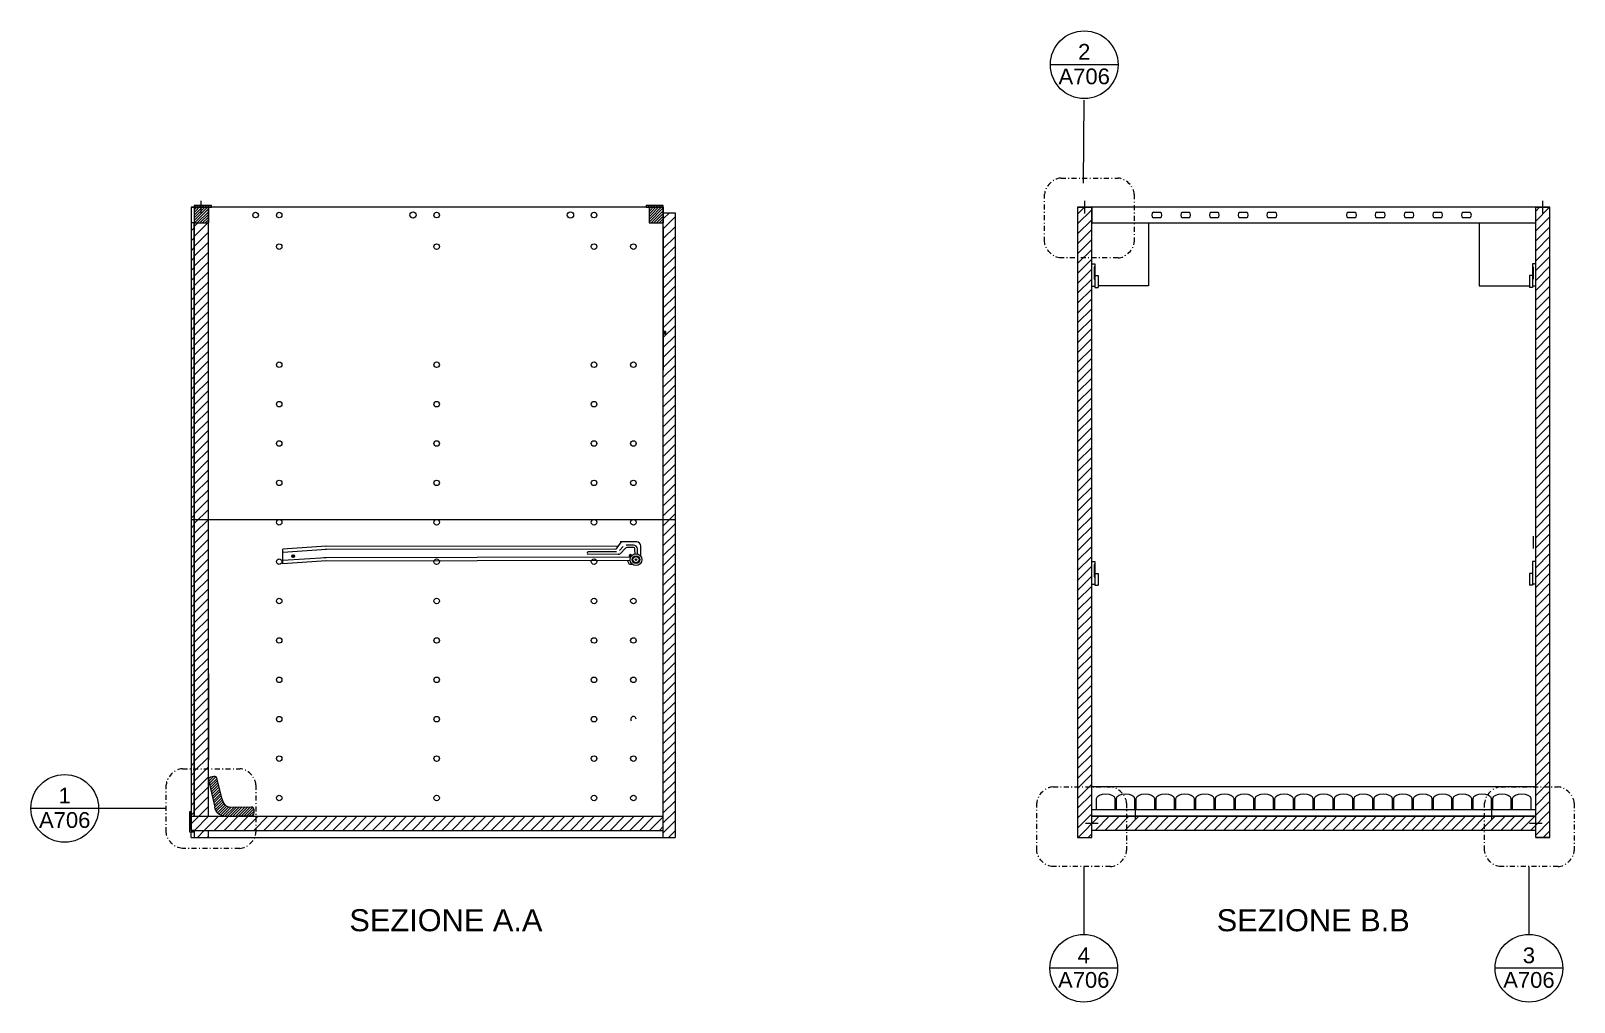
# Model space of a CAD drawing. Header units: millimetres. Extents: x 2339 to 3530, y 1636 to 3456.
# Drawn here: x 2338.9 to 2535, y 2243.8 to 2367.1 of the extents above; entities that cross this region are included whole.
import ezdxf
from ezdxf.enums import TextEntityAlignment as Align

# ---------------------------------------------------------------- set-up
doc = ezdxf.new("R2010")
doc.units = ezdxf.units.MM
doc.linetypes.add('ACAD_ISO02W100', pattern=[15, 12, -3])
doc.linetypes.add('TRATTOPUNTO2', pattern=[12.7, 6.35, -3.175, 0, -3.175])
for name, color, linetype, lineweight in [('A-FURN', 8, 'Continuous', 18), ('G-ANNO-DIM', 3, 'Continuous', 18), ('STRUTTURA', 4, 'Continuous', 18), ('viti', 2, 'Continuous', 18)]:
    doc.layers.add(name, color=color, linetype=linetype, lineweight=lineweight)
doc.styles.get("Standard").update_dxf_attribs({"font": 'arial.ttf'})
doc.styles.add('underline', font='arial.ttf')
pattern_1 = [(225, (4263.6516, -560.199), (0.62861793, -0.62861793), [])]
pattern_2 = [(225, (4263.65163, -560.19903), (0.170624866, -0.170624866), [])]
pattern_3 = [(225, (646.9797, 110.298), (0.62861793, -0.62861793), [])]

# ---------------------------------------------------------------- blocks, each defined once
blk = doc.blocks.new('buchi')
at = {"layer": 'STRUTTURA'}
for p, q in [((2908.12, 1714.86), (2908.12, 1715.76)), ((2908.82, 1715.76), (2908.82, 1714.86))]:
    blk.add_line(p, q, dxfattribs=at)
for points in [[(2908.82, 1715.76), (2908.82, 1716), (2908.12, 1716), (2908.12, 1715.76)], [(2908.12, 1714.86), (2908.12, 1714.63), (2908.82, 1714.63), (2908.82, 1714.86)]]:
    blk.add_open_spline(points, degree=3, dxfattribs=at)

msp = doc.modelspace()

# ---------------------------------------------------------------- hatches: boundary and pattern name
at = {"layer": 'A-FURN'}
h = msp.add_hatch(dxfattribs=at)
h.set_pattern_fill('ANSI31', color=256, scale=0.28)
h.set_pattern_definition([(45, (240.2703, 649.511), (-0.62861793, 0.62861793), [])])
h.paths.add_polyline_path([(2420.79, 2322.21), (2420.79, 2344.01), (2419.29, 2344.01), (2419.29, 2304.01), (2420.79, 2304.01)])
h.paths.add_polyline_path([(2420.79, 2302.21), (2420.79, 2304.01), (2419.29, 2304.01), (2419.29, 2284.01), (2420.79, 2284.01)])
h.paths.add_polyline_path([(2420.79, 2284.01), (2419.29, 2284.01), (2419.29, 2264.71), (2420.79, 2264.71)])
h = msp.add_hatch(dxfattribs=at)
h.set_pattern_fill('ANSI31', color=256, scale=0.28, angle=180)
h.set_pattern_definition(pattern_3)
h.paths.add_polyline_path([(2531.92, 2344.71), (2530.12, 2344.71), (2530.12, 2342.71), (2530.12, 2330.88, 0.059495), (2531.92, 2331.48)])
h.paths.add_polyline_path([(2531.92, 2331.48, -0.059495), (2530.12, 2330.88), (2530.12, 2274.51, -0.076968), (2531.92, 2273.25)])
h.paths.add_polyline_path([(2531.92, 2273.25, 0.076968), (2530.12, 2274.51), (2530.12, 2266.71), (2530.12, 2264.71), (2531.92, 2264.71)])
h.paths.add_polyline_path([(2530.12, 2266.71), (2530.12, 2267.39), (2519.85, 2267.39, 0.064731), (2520.27, 2265.59), (2530.12, 2265.59)])
h.paths.add_polyline_path([(2519.85, 2267.39), (2477.03, 2267.39, -0.136201), (2478.18, 2265.59), (2520.27, 2265.59, -0.064731)])
h.paths.add_polyline_path([(2477.03, 2267.39), (2473.72, 2267.39), (2473.72, 2266.71), (2473.72, 2265.59), (2478.18, 2265.59, 0.136201)])
h.paths.add_polyline_path([(2473.72, 2268.35, 0.124519), (2471.92, 2267.57), (2471.92, 2264.71), (2473.72, 2264.71)])
h.paths.add_polyline_path([(2473.72, 2344.71), (2471.92, 2344.71), (2471.92, 2340.02, 0.113961), (2473.72, 2340.02)])
h = msp.add_hatch(dxfattribs=at)
h.set_pattern_fill('ANSI31', color=256, scale=0.28, angle=180)
h.set_pattern_definition([(225, (-328.7364, -607.8408), (0.62861793, -0.62861793), [])])
h.paths.add_polyline_path([(2359.29, 2267.39), (2359.69, 2267.39), (2359.69, 2342.71), (2359.29, 2342.71)])
h = msp.add_hatch(dxfattribs=at)
h.set_pattern_fill('ANSI31', color=256, scale=0.28, angle=180)
h.set_pattern_definition(pattern_1)
h.paths.add_polyline_path([(2359.69, 2342.71), (2359.69, 2267.39), (2361.49, 2267.39), (2361.49, 2342.71)])
h = msp.add_hatch(dxfattribs=at)
h.set_pattern_fill('ANSI31', color=256, scale=0.28, angle=180)
h.set_pattern_definition(pattern_3)
h.paths.add_polyline_path([(2473.72, 2334.71), (2473.72, 2340.02, -0.113961), (2471.92, 2340.02), (2471.92, 2267.57, -0.124519), (2473.72, 2268.35), (2473.72, 2271.16)])
h = msp.add_hatch(dxfattribs=at)
h.set_pattern_fill('ANSI31', color=256, scale=0.28, angle=180)
h.set_pattern_definition(pattern_1)
h.paths.add_polyline_path([(2359.29, 2267.39), (2359.29, 2265.59), (2419.29, 2265.59), (2419.29, 2267.39)])
h = msp.add_hatch(dxfattribs=at)
h.set_pattern_fill('ANSI31', color=256, scale=0.28, angle=180)
h.set_pattern_definition(pattern_1)
h.paths.add_polyline_path([(2359.69, 2265.59), (2359.69, 2264.71), (2361.49, 2264.71), (2361.49, 2265.59)])
at = {"layer": 'STRUTTURA'}
h = msp.add_hatch(dxfattribs=at)
h.set_pattern_fill('ANSI31', color=8, scale=0.076, angle=180)
h.set_pattern_definition(pattern_2)
h.paths.add_polyline_path([(2359.69, 2344.71), (2359.69, 2342.71), (2361.49, 2342.71), (2361.49, 2344.71)])
h.paths.add_polyline_path([(2359.69, 2344.91), (2359.69, 2344.71), (2361.49, 2344.71), (2361.89, 2344.71), (2361.89, 2344.91)])
h = msp.add_hatch(dxfattribs=at)
h.set_pattern_fill('ANSI31', color=8, scale=0.076, angle=180)
h.set_pattern_definition(pattern_2)
h.paths.add_polyline_path([(2417.49, 2344.71), (2417.49, 2342.71), (2419.29, 2342.71), (2419.29, 2344.71)])
h.paths.add_polyline_path([(2417.09, 2344.91), (2417.09, 2344.71), (2419.29, 2344.71), (2419.29, 2344.91)])
h = msp.add_hatch(dxfattribs=at)
h.set_pattern_fill('ANSI31', color=8, scale=0.076, angle=180)
h.set_pattern_definition([(225, (-328.73642, -607.84084), (0.170624866, -0.170624866), [])])
edge = h.paths.add_edge_path()
edge.add_spline(control_points=[(2367.04, 2267.47), (2367.42, 2267.48), (2367.4, 2268.6), (2367.03, 2268.6)], knot_values=[0, 0, 0, 0, 1.2, 1.2, 1.2, 1.2], degree=3, periodic=0)
edge.add_line((2367.03, 2268.6), (2364.15, 2268.55))
edge.add_spline(control_points=[(2364.15, 2268.55), (2363.6, 2268.55), (2363.29, 2269.35), (2363.16, 2269.89)], knot_values=[0, 0, 0, 0, 1.77071, 1.77071, 1.77071, 1.77071], degree=3, periodic=0)
edge.add_line((2363.16, 2269.89), (2362.85, 2271.17))
edge.add_line((2362.85, 2271.17), (2361.69, 2271.17))
edge.add_line((2361.69, 2271.17), (2362.33, 2268.53))
edge.add_spline(control_points=[(2362.33, 2268.53), (2362.33, 2268), (2362.94, 2267.41), (2363.47, 2267.42)], knot_values=[0, 0, 0, 0, 1.697056, 1.697056, 1.697056, 1.697056], degree=3, periodic=0)
edge.add_line((2363.47, 2267.42), (2367.04, 2267.47))
edge = h.paths.add_edge_path()
edge.add_spline(control_points=[(2362.58, 2272.26), (2362.5, 2272.6), (2361.56, 2272.4), (2361.49, 2272.08)], knot_values=[0, 0, 0, 0, 1.105833, 1.105833, 1.105833, 1.105833], degree=3, periodic=0)
edge.add_line((2361.49, 2272.08), (2361.49, 2272))
edge.add_line((2361.49, 2272), (2361.69, 2271.17))
edge.add_line((2361.69, 2271.17), (2362.85, 2271.17))
edge.add_line((2362.85, 2271.17), (2362.58, 2272.26))

# ---------------------------------------------------------------- linework, layer by layer
at = {"layer": 'A-FURN'}
for p, q in [((2359.29, 2344.71), (2359.69, 2344.71)), ((2359.69, 2344.71), (2359.69, 2267.39)), ((2361.49, 2267.39), (2361.49, 2344.71)), ((2471.92, 2344.71), (2471.92, 2264.71)), ((2471.92, 2344.71), (2473.72, 2344.71)), ((2473.72, 2264.71), (2473.72, 2344.71)), ((2530.12, 2264.71), (2530.12, 2344.71)), ((2530.12, 2344.71), (2531.92, 2344.71)), ((2531.92, 2264.71), (2531.92, 2344.71)), ((2480.92, 2342.71), (2480.92, 2334.71)), ((2480.92, 2334.71), (2474.52, 2334.71)), ((2419.29, 2328.62), (2419.59, 2328.62)), ((2419.59, 2328.62), (2419.59, 2328.92)), ((2359.29, 2305.05), (2420.79, 2305.05)), ((2361.49, 2285.51), (2361.49, 2274.51)), ((2359.29, 2267.39), (2419.29, 2267.39)), ((2473.72, 2267.39), (2530.12, 2267.39)), ((2359.29, 2264.71), (2359.29, 2265.39)), ((2359.69, 2265.59), (2359.69, 2264.71)), ((2361.49, 2264.71), (2361.49, 2265.59)), ((2471.92, 2264.71), (2473.72, 2264.71)), ((2530.12, 2265.59), (2473.72, 2265.59)), ((2530.12, 2264.71), (2531.92, 2264.71)), ((2531.92, 2264.71), (2530.12, 2264.71))]:
    msp.add_line(p, q, dxfattribs=at)
at = {"layer": 'A-FURN', "lineweight": -3}
for p, q in [((2419.29, 2328.92), (2419.59, 2328.92)), ((2419.59, 2328.62), (2419.29, 2328.62))]:
    msp.add_line(p, q, dxfattribs=at)
at = {"layer": 'A-FURN'}
for points in [[(2419.29, 2344.71), (2359.29, 2344.71), (2359.29, 2267.39)], [(2359.29, 2264.71), (2419.29, 2264.71), (2419.29, 2344.71)], [(2419.29, 2344.01), (2419.29, 2342.91)], [(2419.29, 2344.01), (2420.79, 2344.01)], [(2420.79, 2344.01), (2420.79, 2342.21)], [(2359.69, 2342.71), (2359.29, 2342.71), (2359.29, 2267.39), (2359.69, 2267.39), (2359.69, 2342.71)], [(2419.29, 2342.21), (2419.29, 2324.01)], [(2420.79, 2342.21), (2420.79, 2324.01)], [(2522.92, 2342.71), (2522.92, 2334.71), (2529.32, 2334.71)], [(2473.72, 2266.71), (2473.72, 2334.71)], [(2530.12, 2266.71), (2530.12, 2334.71)], [(2420.79, 2324.01), (2420.79, 2322.21)], [(2420.79, 2322.21), (2420.79, 2304.01)], [(2420.79, 2304.01), (2420.79, 2302.21)], [(2420.79, 2302.21), (2420.79, 2284.01)], [(2420.79, 2284.01), (2420.79, 2264.71)], [(2359.29, 2267.93), (2359.29, 2265.59), (2419.29, 2265.59), (2419.29, 2267.39)], [(2359.69, 2264.71), (2361.49, 2264.71)], [(2419.29, 2264.71), (2420.79, 2264.71)]]:
    msp.add_lwpolyline(points, dxfattribs=at)
for centre, radius in [((2367.49, 2343.71), 0.35), ((2370.49, 2343.71), 0.35), ((2387.49, 2343.71), 0.4), ((2390.49, 2343.71), 0.35), ((2407.49, 2343.71), 0.4), ((2410.49, 2343.71), 0.35), ((2370.49, 2339.71), 0.35), ((2390.49, 2339.71), 0.35), ((2410.49, 2339.71), 0.35), ((2415.49, 2339.71), 0.35), ((2370.49, 2324.71), 0.35), ((2390.49, 2324.71), 0.35), ((2410.49, 2324.71), 0.35), ((2415.49, 2324.71), 0.35), ((2370.49, 2319.71), 0.35), ((2390.49, 2319.71), 0.35), ((2410.49, 2319.71), 0.35), ((2370.49, 2314.71), 0.35), ((2390.49, 2314.71), 0.35), ((2410.49, 2314.71), 0.35), ((2415.49, 2314.71), 0.35), ((2370.49, 2309.71), 0.35), ((2390.49, 2309.71), 0.35), ((2410.49, 2309.71), 0.35), ((2415.49, 2309.71), 0.35), ((2370.49, 2304.71), 0.35), ((2390.49, 2304.71), 0.35), ((2410.49, 2304.71), 0.35), ((2415.49, 2304.71), 0.35), ((2370.49, 2299.71), 0.35), ((2390.49, 2299.71), 0.35), ((2410.49, 2299.71), 0.35), ((2370.49, 2294.71), 0.35), ((2390.49, 2294.71), 0.35), ((2410.49, 2294.71), 0.35), ((2415.49, 2294.71), 0.35), ((2370.49, 2289.71), 0.35), ((2390.49, 2289.71), 0.35), ((2410.49, 2289.71), 0.35), ((2415.49, 2289.71), 0.35), ((2370.49, 2284.71), 0.35), ((2390.49, 2284.71), 0.35), ((2410.49, 2284.71), 0.35), ((2415.49, 2284.71), 0.35), ((2370.49, 2279.71), 0.35), ((2390.49, 2279.71), 0.35), ((2410.49, 2279.71), 0.35), ((2370.49, 2274.71), 0.35), ((2390.49, 2274.71), 0.35), ((2410.49, 2274.71), 0.35), ((2415.49, 2274.71), 0.35), ((2370.49, 2269.71), 0.35), ((2390.49, 2269.71), 0.35), ((2410.49, 2269.71), 0.35), ((2415.49, 2269.71), 0.35)]:
    msp.add_circle(centre, radius, dxfattribs=at)
msp.add_arc((2415.49, 2279.71), 0.35, 2.5068, 219.9823, dxfattribs=at)
at = {"layer": 'G-ANNO-DIM'}
for points in [[(2477.06, 2362.8), (2468.47, 2362.8)], [(2472.69, 2347.75), (2472.76, 2358.28)], [(2347.53, 2268.39), (2338.94, 2268.39)], [(2356.14, 2268.39), (2347.53, 2268.39)], [(2472.7, 2260.99), (2472.7, 2252.39)], [(2529.26, 2260.99), (2529.26, 2252.39)], [(2477, 2248.09), (2468.41, 2248.09)], [(2533.55, 2248.09), (2524.96, 2248.09)]]:
    msp.add_lwpolyline(points, dxfattribs=at)
at = {"layer": 'G-ANNO-DIM', "linetype": 'TRATTOPUNTO2', "ltscale": 0.1}
for points in [[(2469.78, 2348.39), (2477.06, 2348.39)], [(2467.73, 2340.32), (2467.73, 2346.35)], [(2479.11, 2346.35), (2479.11, 2340.32)], [(2477.06, 2338.28), (2469.78, 2338.28)], [(2358.19, 2273.42), (2365.47, 2273.42)], [(2356.14, 2265.35), (2356.14, 2271.38)], [(2367.52, 2271.38), (2367.52, 2265.35)], [(2468.8, 2271.11), (2476.08, 2271.11)], [(2525.67, 2271.11), (2532.96, 2271.11)], [(2466.75, 2263.04), (2466.75, 2269.07)], [(2478.13, 2269.07), (2478.13, 2263.04)], [(2523.63, 2263.04), (2523.63, 2269.07)], [(2535, 2269.07), (2535, 2263.04)], [(2365.47, 2263.31), (2358.19, 2263.31)], [(2476.08, 2260.99), (2468.8, 2260.99)], [(2532.96, 2260.99), (2525.67, 2260.99)]]:
    msp.add_lwpolyline(points, dxfattribs=at)
at = {"layer": 'G-ANNO-DIM', "linetype": 'Continuous'}
for centre in [(2472.76, 2362.8), (2343.24, 2268.39), (2472.7, 2248.09), (2529.26, 2248.09)]:
    msp.add_circle(centre, 4.3, dxfattribs=at)
at = {"layer": 'G-ANNO-DIM', "linetype": 'TRATTOPUNTO2', "ltscale": 0.1}
for points in [[(2469.78, 2348.39), (2468.81, 2348.39), (2467.73, 2347.31), (2467.73, 2346.35)], [(2479.11, 2346.35), (2479.11, 2347.31), (2478.03, 2348.39), (2477.06, 2348.39)], [(2469.78, 2338.28), (2468.81, 2338.28), (2467.73, 2339.36), (2467.73, 2340.32)], [(2477.06, 2338.28), (2478.03, 2338.28), (2479.11, 2339.36), (2479.11, 2340.32)], [(2358.19, 2273.42), (2357.22, 2273.42), (2356.14, 2272.34), (2356.14, 2271.38)], [(2367.52, 2271.38), (2367.52, 2272.34), (2366.44, 2273.42), (2365.47, 2273.42)], [(2468.8, 2271.11), (2467.83, 2271.11), (2466.75, 2270.03), (2466.75, 2269.07)], [(2478.13, 2269.07), (2478.13, 2270.03), (2477.05, 2271.11), (2476.08, 2271.11)], [(2525.67, 2271.11), (2524.71, 2271.11), (2523.63, 2270.03), (2523.63, 2269.07)], [(2535, 2269.07), (2535, 2270.03), (2533.92, 2271.11), (2532.96, 2271.11)], [(2358.19, 2263.31), (2357.22, 2263.31), (2356.14, 2264.39), (2356.14, 2265.35)], [(2365.47, 2263.31), (2366.44, 2263.31), (2367.52, 2264.39), (2367.52, 2265.35)], [(2468.8, 2260.99), (2467.83, 2260.99), (2466.75, 2262.08), (2466.75, 2263.04)], [(2476.08, 2260.99), (2477.05, 2260.99), (2478.13, 2262.08), (2478.13, 2263.04)], [(2525.67, 2260.99), (2524.71, 2260.99), (2523.63, 2262.08), (2523.63, 2263.04)], [(2532.96, 2260.99), (2533.92, 2260.99), (2535, 2262.08), (2535, 2263.04)]]:
    msp.add_open_spline(points, degree=3, dxfattribs=at)
at = {"layer": 'STRUTTURA'}
for p, q in [((2531.92, 2344.71), (2471.92, 2344.71)), ((2473.72, 2344.71), (2471.92, 2344.71)), ((2530.12, 2342.71), (2530.12, 2344.71)), ((2530.12, 2344.71), (2531.92, 2344.71)), ((2473.72, 2337.53), (2474.12, 2337.53)), ((2473.72, 2337.53), (2474.12, 2337.53)), ((2474.12, 2337.14), (2474.04, 2337.14)), ((2474.04, 2337.14), (2474.04, 2335.58)), ((2474.12, 2337.53), (2474.12, 2336.02)), ((2530.12, 2337.53), (2529.72, 2337.53)), ((2530.12, 2337.53), (2529.72, 2337.53)), ((2529.72, 2337.53), (2529.72, 2336.02)), ((2529.72, 2337.14), (2529.8, 2337.14)), ((2529.8, 2337.14), (2529.8, 2335.58)), ((2474.04, 2335.58), (2474.12, 2335.58)), ((2474.12, 2336.02), (2474.52, 2336.02)), ((2474.12, 2336.02), (2474.12, 2334.52)), ((2474.52, 2336.02), (2474.52, 2334.52)), ((2529.72, 2336.02), (2529.32, 2336.02)), ((2529.32, 2336.02), (2529.32, 2334.52)), ((2529.72, 2336.02), (2529.72, 2334.52)), ((2529.8, 2335.58), (2529.72, 2335.58)), ((2473.72, 2334.67), (2474.12, 2334.67)), ((2474.12, 2334.52), (2474.52, 2334.52)), ((2529.72, 2334.52), (2529.32, 2334.52)), ((2530.12, 2334.67), (2529.72, 2334.67)), ((2415.92, 2302.21), (2413.81, 2302.21)), ((2415.49, 2301.82), (2414.55, 2301.82)), ((2529.8, 2302.93), (2529.8, 2301.37)), ((2370.97, 2299.44), (2370.97, 2301.29)), ((2372.23, 2300.43), (2372.13, 2300.43)), ((2372.13, 2300.39), (2372.13, 2300.43)), ((2372.13, 2300.43), (2372.13, 2300.39)), ((2372.23, 2300.39), (2372.13, 2300.39)), ((2372.13, 2300.39), (2372.23, 2300.39)), ((2372.14, 2300.43), (2372.23, 2300.43)), ((2372.27, 2300.52), (2372.23, 2300.52)), ((2372.23, 2300.43), (2372.23, 2300.52)), ((2372.23, 2300.52), (2372.27, 2300.52)), ((2372.23, 2300.52), (2372.23, 2300.43)), ((2372.23, 2300.29), (2372.23, 2300.39)), ((2372.23, 2300.39), (2372.23, 2300.29)), ((2372.27, 2300.29), (2372.23, 2300.29)), ((2372.23, 2300.29), (2372.27, 2300.29)), ((2372.27, 2300.43), (2372.27, 2300.52)), ((2372.27, 2300.52), (2372.27, 2300.43)), ((2372.37, 2300.43), (2372.27, 2300.43)), ((2372.27, 2300.43), (2372.37, 2300.43)), ((2372.37, 2300.39), (2372.27, 2300.39)), ((2372.27, 2300.29), (2372.27, 2300.39)), ((2372.27, 2300.39), (2372.37, 2300.39)), ((2372.27, 2300.39), (2372.27, 2300.29)), ((2372.37, 2300.39), (2372.37, 2300.43)), ((2372.37, 2300.43), (2372.37, 2300.39)), ((2415.14, 2300.26), (2376.18, 2300.19)), ((2415.08, 2299.86), (2376.19, 2299.79)), ((2413.43, 2301.69), (2376.31, 2301.65)), ((2413.26, 2301.29), (2376.32, 2301.25)), ((2413.34, 2300.95), (2409.76, 2300.94)), ((2413.57, 2300.65), (2409.76, 2300.64)), ((2415.44, 2301.52), (2414.78, 2301.52)), ((2415.12, 2300.46), (2415.02, 2300.46)), ((2415.02, 2300.42), (2415.02, 2300.46)), ((2415.12, 2300.42), (2415.02, 2300.42)), ((2415.16, 2300.55), (2415.12, 2300.55)), ((2415.12, 2300.46), (2415.12, 2300.55)), ((2415.12, 2300.32), (2415.12, 2300.42)), ((2415.16, 2300.32), (2415.12, 2300.32)), ((2415.16, 2300.46), (2415.16, 2300.55)), ((2415.25, 2300.46), (2415.16, 2300.46)), ((2415.23, 2300.42), (2415.16, 2300.42)), ((2415.16, 2300.32), (2415.16, 2300.42)), ((2415.25, 2300.45), (2415.25, 2300.46)), ((2415.7, 2300.7), (2415.69, 2301.27)), ((2416, 2300.7), (2415.99, 2301.32)), ((2416.42, 2300.41), (2416.42, 2301.71)), ((2473.72, 2299.73), (2474.12, 2299.73)), ((2473.72, 2299.73), (2474.12, 2299.73)), ((2474.12, 2299.34), (2474.04, 2299.34)), ((2474.04, 2299.34), (2474.04, 2297.78)), ((2474.12, 2299.73), (2474.12, 2298.22)), ((2474.12, 2298.22), (2474.52, 2298.22)), ((2474.12, 2298.22), (2474.12, 2296.72)), ((2474.52, 2298.22), (2474.52, 2296.72)), ((2529.72, 2298.22), (2529.32, 2298.22)), ((2529.32, 2298.22), (2529.32, 2296.72)), ((2530.12, 2299.73), (2529.72, 2299.73)), ((2530.12, 2299.73), (2529.72, 2299.73)), ((2529.72, 2299.73), (2529.72, 2298.22)), ((2529.72, 2299.34), (2529.8, 2299.34)), ((2529.72, 2298.22), (2529.72, 2296.72)), ((2473.72, 2296.87), (2474.12, 2296.87)), ((2474.04, 2297.78), (2474.12, 2297.78)), ((2474.12, 2296.72), (2474.52, 2296.72)), ((2529.72, 2296.72), (2529.32, 2296.72)), ((2529.8, 2297.78), (2529.72, 2297.78)), ((2530.12, 2296.87), (2529.72, 2296.87)), ((2361.49, 2272), (2362.33, 2268.53)), ((2363.16, 2269.89), (2362.58, 2272.26)), ((2473.72, 2271.16), (2530.12, 2271.16)), ((2364.15, 2268.55), (2367.03, 2268.6)), ((2474.34, 2268.23), (2474.34, 2269.64)), ((2476.65, 2269.64), (2476.65, 2268.23)), ((2476.86, 2268.23), (2476.86, 2269.64)), ((2479.16, 2269.64), (2479.16, 2268.23)), ((2481.68, 2269.64), (2481.68, 2268.23)), ((2484.2, 2269.64), (2484.2, 2268.23)), ((2486.71, 2269.64), (2486.71, 2268.23)), ((2489.23, 2269.64), (2489.23, 2268.23)), ((2491.75, 2269.64), (2491.75, 2268.23)), ((2494.26, 2269.64), (2494.26, 2268.23)), ((2496.78, 2269.64), (2496.78, 2268.23)), ((2499.3, 2269.64), (2499.3, 2268.23)), ((2501.81, 2269.64), (2501.81, 2268.23)), ((2502.03, 2268.23), (2502.03, 2269.64)), ((2504.33, 2269.64), (2504.33, 2268.23)), ((2504.54, 2268.23), (2504.54, 2269.64)), ((2506.85, 2269.64), (2506.85, 2268.23)), ((2509.37, 2269.64), (2509.37, 2268.23)), ((2511.88, 2269.64), (2511.88, 2268.23)), ((2514.4, 2269.64), (2514.4, 2268.23)), ((2516.92, 2269.64), (2516.92, 2268.23)), ((2519.43, 2269.64), (2519.43, 2268.23)), ((2521.95, 2269.64), (2521.95, 2268.23)), ((2524.47, 2269.64), (2524.47, 2268.23)), ((2526.98, 2269.64), (2526.98, 2268.23)), ((2529.5, 2269.64), (2529.5, 2268.23)), ((2363.47, 2267.42), (2367.04, 2267.47)), ((2473.72, 2268.23), (2530.12, 2268.23)), ((2530.12, 2267.39), (2473.72, 2267.39)), ((2359.09, 2265.39), (2359.69, 2265.39)), ((2359.69, 2265.59), (2359.69, 2265.39))]:
    msp.add_line(p, q, dxfattribs=at)
at = {"layer": 'STRUTTURA', "linetype": 'ACAD_ISO02W100'}
for p, q in [((2413.93, 2302.21), (2413.26, 2301.29)), ((2376.46, 2301.66), (2370.97, 2301.29)), ((2376.48, 2301.26), (2370.97, 2300.89)), ((2376.45, 2300.21), (2370.97, 2299.84)), ((2414.18, 2301.65), (2413.72, 2301.12)), ((2414.4, 2301.35), (2413.95, 2300.82)), ((2415.01, 2299.35), (2414.75, 2299.86)), ((2376.47, 2299.81), (2370.97, 2299.44)), ((2415.38, 2299.35), (2415.01, 2299.35))]:
    msp.add_line(p, q, dxfattribs=at)
at = {"layer": 'STRUTTURA'}
for points in [[(2361.89, 2344.71), (2361.89, 2344.91), (2359.69, 2344.91), (2359.69, 2344.71)], [(2419.29, 2344.71), (2419.29, 2344.91), (2417.09, 2344.91), (2417.09, 2344.71)], [(2359.69, 2344.71), (2361.89, 2344.71)], [(2359.69, 2344.71), (2359.69, 2342.71)], [(2361.49, 2344.71), (2361.49, 2342.71)], [(2417.09, 2344.71), (2419.29, 2344.71)], [(2417.49, 2344.71), (2417.49, 2342.71)], [(2419.29, 2344.71), (2419.29, 2342.71)], [(2473.72, 2344.71), (2473.72, 2342.71), (2530.12, 2342.71)], [(2359.69, 2342.71), (2361.49, 2342.71)], [(2417.49, 2342.71), (2419.29, 2342.71)], [(2473.72, 2267.39), (2473.72, 2271.16)], [(2530.12, 2267.39), (2530.12, 2271.16)], [(2479.37, 2268.23), (2479.37, 2269.64)], [(2481.89, 2268.23), (2481.89, 2269.64)], [(2484.41, 2268.23), (2484.41, 2269.64)], [(2486.93, 2268.23), (2486.93, 2269.64)], [(2489.44, 2268.23), (2489.44, 2269.64)], [(2491.96, 2268.23), (2491.96, 2269.64)], [(2494.48, 2268.23), (2494.48, 2269.64)], [(2496.99, 2268.23), (2496.99, 2269.64)], [(2499.51, 2268.23), (2499.51, 2269.64)], [(2507.06, 2268.23), (2507.06, 2269.64)], [(2509.58, 2268.23), (2509.58, 2269.64)], [(2512.09, 2268.23), (2512.09, 2269.64)], [(2514.61, 2268.23), (2514.61, 2269.64)], [(2517.13, 2268.23), (2517.13, 2269.64)], [(2519.64, 2268.23), (2519.64, 2269.64)], [(2522.16, 2268.23), (2522.16, 2269.64)], [(2524.68, 2268.23), (2524.68, 2269.64)], [(2527.19, 2268.23), (2527.19, 2269.64)], [(2359.09, 2267.93), (2359.09, 2265.39)], [(2359.29, 2265.59), (2359.29, 2267.93), (2359.09, 2267.93)], [(2359.69, 2265.59), (2359.29, 2265.59)]]:
    msp.add_lwpolyline(points, dxfattribs=at)
for centre, radius in [((2372.25, 2300.41), 0.175), ((2372.25, 2300.41), 0.175), ((2415.82, 2299.96), 0.75), ((2415.82, 2299.96), 0.5), ((2415.82, 2299.96), 0.4), ((2415.82, 2299.96), 0.1)]:
    msp.add_circle(centre, radius, dxfattribs=at)
at = {"layer": 'STRUTTURA', "linetype": 'ACAD_ISO02W100', "ltscale": 0.01}
for radius in [0.117, 0.1]:
    msp.add_circle((2372.25, 2300.41), radius, dxfattribs=at)
at = {"layer": 'STRUTTURA'}
for centre, radius, start, end in [((2415.49, 2301.32), 0.5, 0.0559, 90.0559), ((2415.92, 2301.71), 0.5, 0.0559, 90.0559), ((2409.76, 2300.79), 0.15, 90.063, 270.063), ((2413.57, 2301.15), 0.5, 270.063, 318.9615), ((2414.78, 2301.02), 0.5, 90.0559, 138.9615), ((2415.14, 2300.44), 0.175, 20.2549, 269.5817), ((2415.44, 2301.27), 0.25, 0.0559, 90.0559)]:
    msp.add_arc(centre, radius, start, end, dxfattribs=at)
for points in [[(2362.58, 2272.26), (2362.49, 2272.63), (2361.4, 2272.36), (2361.49, 2272)], [(2474.34, 2269.64), (2474.34, 2270.41), (2476.65, 2270.41), (2476.65, 2269.64)], [(2476.86, 2269.64), (2476.86, 2270.41), (2479.16, 2270.41), (2479.16, 2269.64)], [(2479.37, 2269.64), (2479.37, 2270.41), (2481.68, 2270.41), (2481.68, 2269.64)], [(2481.89, 2269.64), (2481.89, 2270.41), (2484.2, 2270.41), (2484.2, 2269.64)], [(2484.41, 2269.64), (2484.41, 2270.41), (2486.71, 2270.41), (2486.71, 2269.64)], [(2486.93, 2269.64), (2486.93, 2270.41), (2489.23, 2270.41), (2489.23, 2269.64)], [(2489.44, 2269.64), (2489.44, 2270.41), (2491.75, 2270.41), (2491.75, 2269.64)], [(2491.96, 2269.64), (2491.96, 2270.41), (2494.26, 2270.41), (2494.26, 2269.64)], [(2494.48, 2269.64), (2494.48, 2270.41), (2496.78, 2270.41), (2496.78, 2269.64)], [(2496.99, 2269.64), (2496.99, 2270.41), (2499.3, 2270.41), (2499.3, 2269.64)], [(2499.51, 2269.64), (2499.51, 2270.41), (2501.81, 2270.41), (2501.81, 2269.64)], [(2502.03, 2269.64), (2502.03, 2270.41), (2504.33, 2270.41), (2504.33, 2269.64)], [(2504.54, 2269.64), (2504.54, 2270.41), (2506.85, 2270.41), (2506.85, 2269.64)], [(2507.06, 2269.64), (2507.06, 2270.41), (2509.37, 2270.41), (2509.37, 2269.64)], [(2509.58, 2269.64), (2509.58, 2270.41), (2511.88, 2270.41), (2511.88, 2269.64)], [(2512.09, 2269.64), (2512.09, 2270.41), (2514.4, 2270.41), (2514.4, 2269.64)], [(2514.61, 2269.64), (2514.61, 2270.41), (2516.92, 2270.41), (2516.92, 2269.64)], [(2517.13, 2269.64), (2517.13, 2270.41), (2519.43, 2270.41), (2519.43, 2269.64)], [(2519.64, 2269.64), (2519.64, 2270.41), (2521.95, 2270.41), (2521.95, 2269.64)], [(2522.16, 2269.64), (2522.16, 2270.41), (2524.47, 2270.41), (2524.47, 2269.64)], [(2524.68, 2269.64), (2524.68, 2270.41), (2526.98, 2270.41), (2526.98, 2269.64)], [(2527.19, 2269.64), (2527.19, 2270.41), (2529.5, 2270.41), (2529.5, 2269.64)], [(2363.47, 2267.42), (2362.94, 2267.41), (2362.33, 2268), (2362.33, 2268.53)], [(2364.15, 2268.55), (2363.6, 2268.55), (2363.29, 2269.35), (2363.16, 2269.89)], [(2367.04, 2267.47), (2367.42, 2267.48), (2367.4, 2268.6), (2367.03, 2268.6)]]:
    msp.add_open_spline(points, degree=3, dxfattribs=at)
at = {"layer": 'viti'}
for p, q in [((2360.59, 2343.91), (2360.59, 2345.51)), ((2472.82, 2343.91), (2472.82, 2345.51)), ((2531.02, 2343.91), (2531.02, 2345.51)), ((2479.26, 2266.93), (2479.26, 2268.53)), ((2524.56, 2266.93), (2524.56, 2268.53)), ((2472.92, 2266.49), (2474.52, 2266.49)), ((2529.32, 2266.49), (2530.92, 2266.49))]:
    msp.add_line(p, q, dxfattribs=at)

# ---------------------------------------------------------------- block references
at = {"layer": 'STRUTTURA', "rotation": 90}
for p in [(4197.31, -564.76), (4200.96, -564.76), (4204.61, -564.76), (4208.26, -564.76), (4211.91, -564.76), (4222.03, -564.76), (4225.68, -564.76), (4229.33, -564.76), (4232.98, -564.76), (4236.63, -564.76)]:
    msp.add_blockref('buchi', p, dxfattribs=at)

# ---------------------------------------------------------------- texts
at = {"layer": 'G-ANNO-DIM', "style": 'underline'}
for s, p in [('SEZIONE A.A', (2379.4, 2252.79)), ('SEZIONE B.B', (2489.59, 2252.79))]:
    msp.add_text(s, height=2.7972, dxfattribs=at).set_placement(p)
at = {"layer": 'G-ANNO-DIM', "linetype": 'Continuous'}
for tag, text, p in [('2', 'A301', (2472.76, 2365.44)), ('A706', 'A704', (2472.76, 2362.32)), ('1', 'A301', (2343.24, 2271.03)), ('A706', 'A704', (2343.24, 2267.91)), ('4', 'A301', (2472.7, 2250.73)), ('3', 'A301', (2529.26, 2250.73)), ('A706', 'A704', (2472.7, 2247.61)), ('A706', 'A704', (2529.26, 2247.61))]:
    msp.add_attdef(tag, text=text, height=2, dxfattribs=at).set_placement(p, align=Align.TOP_CENTER)

doc.saveas('drawing.dxf')
